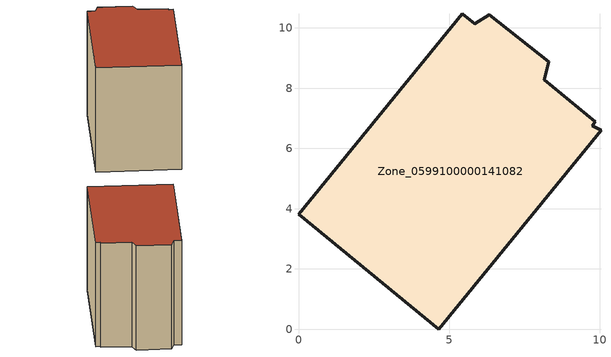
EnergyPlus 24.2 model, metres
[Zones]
Zone_0599100000141082
 floor ground (C_G): 9.75,6.75 10.04,6.61 4.65,0 0,3.82 5.44,10.47 5.85,10.13 6.33,10.44 8.3,8.87 8.16,8.28 9.84,6.89 z0
 wall outside (C_F): 8.3,8.87 6.33,10.44 5.85,10.13 5.44,10.47 0,3.82 4.65,0 10.04,6.61 9.75,6.75 9.84,6.89 8.16,8.28 8.3,8.87 z0:8.21
 roof outside (C_R): 10.04,6.61 9.75,6.75 9.84,6.89 8.16,8.28 8.3,8.87 6.33,10.44 5.85,10.13 5.44,10.47 0,3.82 4.65,0 z8.21
[BUILDING]
Pand.0599100000141082: North Axis=0; Terrain=City; Loads Convergence Tolerance Value=0.04; Temperature Convergence Tolerance Value=0.4; Solar Distribution=FullExterior; Maximum Number of Warmup Days=25; Minimum Number of Warmup Days=1
[Site:Location]
Rotterdam.The.Hague.AP_ZH_NLD Design_Conditions: Latitude=51.96; Longitude=4.45; Time Zone=1; Elevation=-4.5
[SITE:GROUNDTEMPERATURE:BUILDINGSURFACE]
18, 18, 18, 18, 18, 18, 18, 18, 18, 18, 18, 18
[MATERIAL] Thermal Absorptance=0.9; Solar Absorptance=0.7; Visible Absorptance=0.7
Name | Roughness | Thickness | Conductivity | Density | Specific Heat
G.TI.1946-1964 | MediumSmooth | 0.15 | 1 | 540 | 1210
F.TI.1946-1964 | Rough | 0.3 | 0.857143 | 1920 | 840
R.TI.1946-1964 | MediumRough | 0.2 | 0.277778 | 1500 | 1000
[CONSTRUCTION]
C_G: G.TI.1946-1964
C_F: F.TI.1946-1964
C_R: R.TI.1946-1964
[ZONE]
Zone_0599100000141082: Type=1; Multiplier=1; Ceiling Height=Autocalculate; Volume=Autocalculate; Floor Area=autocalculate; Part of Total Floor Area=Yes
[ZONEINFILTRATION:DESIGNFLOWRATE]
Infil_Zone_0599100000141082: Zone or ZoneList or Space or SpaceList=Zone_0599100000141082; Schedule=AlwaysOn; Design Flow Rate Calculation Method=Flow/Area; Flow Rate per Floor Area=0.003; Constant Term Coefficient=1; Temperature Term Coefficient=0; Velocity Term Coefficient=0; Velocity Squared Term Coefficient=0
[HVACTEMPLATE:ZONE:IDEALLOADSAIRSYSTEM]
Zone_0599100000141082: Maximum Heating Supply Air Temperature=50; Minimum Cooling Supply Air Temperature=13; Maximum Heating Supply Air Humidity Ratio=0.0156; Minimum Cooling Supply Air Humidity Ratio=0.0077; Heating Limit=NoLimit; Cooling Limit=NoLimit; Dehumidification Control Type=ConstantSensibleHeatRatio; Cooling Sensible Heat Ratio=0.7; Dehumidification Setpoint=60; Humidification Control Type=None; Humidification Setpoint=30; Outdoor Air Method=None; Outdoor Air Flow Rate per Person=0.00944; Outdoor Air Flow Rate per Zone Floor Area=0; Outdoor Air Flow Rate per Zone=0; Demand Controlled Ventilation Type=None; Outdoor Air Economizer Type=NoEconomizer; Heat Recovery Type=None; Sensible Heat Recovery Effectiveness=0.7; Latent Heat Recovery Effectiveness=0.65
[ZONECONTROL:THERMOSTAT]
ThermostatControl_Zone_0599100000141082: Zone or ZoneList=Zone_0599100000141082; Control Type Schedule=DualSetpointControlType; Control 1=Thermostat_Zone_0599100000141082; Temperature Difference Between Cutout And Setpoint=0
[THERMOSTATSETPOINT:DUALSETPOINT]
Thermostat_Zone_0599100000141082: Heating Setpoint Temperature Schedule=HeatingSetpoint_Zone_0599100000141082; Cooling Setpoint Temperature Schedule=CoolingSetpoint_Zone_0599100000141082
[SCHEDULE:COMPACT]
HeatingSetpoint_Zone_0599100000141082: Through: 12/31, For: AllDays, Until: 24:00, 21
CoolingSetpoint_Zone_0599100000141082: Through: 12/31, For: AllDays, Until: 24:00, 24
DualSetpointControlType: Through: 12/31, For: AllDays, Until: 24:00, 4
AlwaysOn: Through: 12/31, For: AllDays, Until: 24:00, 1
